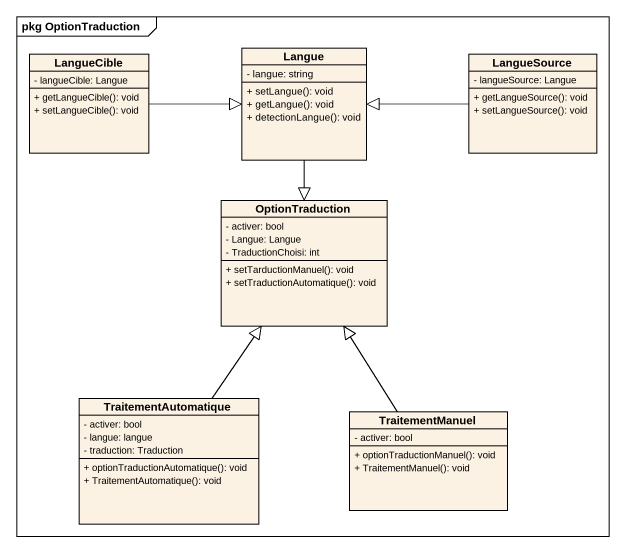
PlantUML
@startuml
mainframe pkg OptionTraduction
hide circle
hide empty members
skinparam classAttributeIconSize 0
class Langue {
  - langue: string
  + setLangue(): void
  + getLangue(): void
  + detectionLangue(): void
}
class LangueCible {
  - langueCible: Langue
  + getLangueCible(): void
  + setLangueCible(): void
}
class LangueSource {
  - langueSource: Langue
  + getLangueSource(): void
  + setLangueSource(): void
}
class OptionTraduction {
  - activer: bool
  - Langue: Langue
  - TraductionChoisi: int
  + setTarductionManuel(): void
  + setTraductionAutomatique(): void
}
class TraitementAutomatique {
  - activer: bool
  - langue: langue
  - traduction: Traduction
  + optionTraductionAutomatique(): void
  + TraitementAutomatique(): void
}
class TraitementManuel {
  - activer: bool
  + optionTraductionManuel(): void
  + TraitementManuel(): void
}
Langue --|> OptionTraduction
LangueCible -right-|> Langue
LangueSource -left-|> Langue
TraitementAutomatique -up-|> OptionTraduction
TraitementManuel -up-|> OptionTraduction
@enduml
